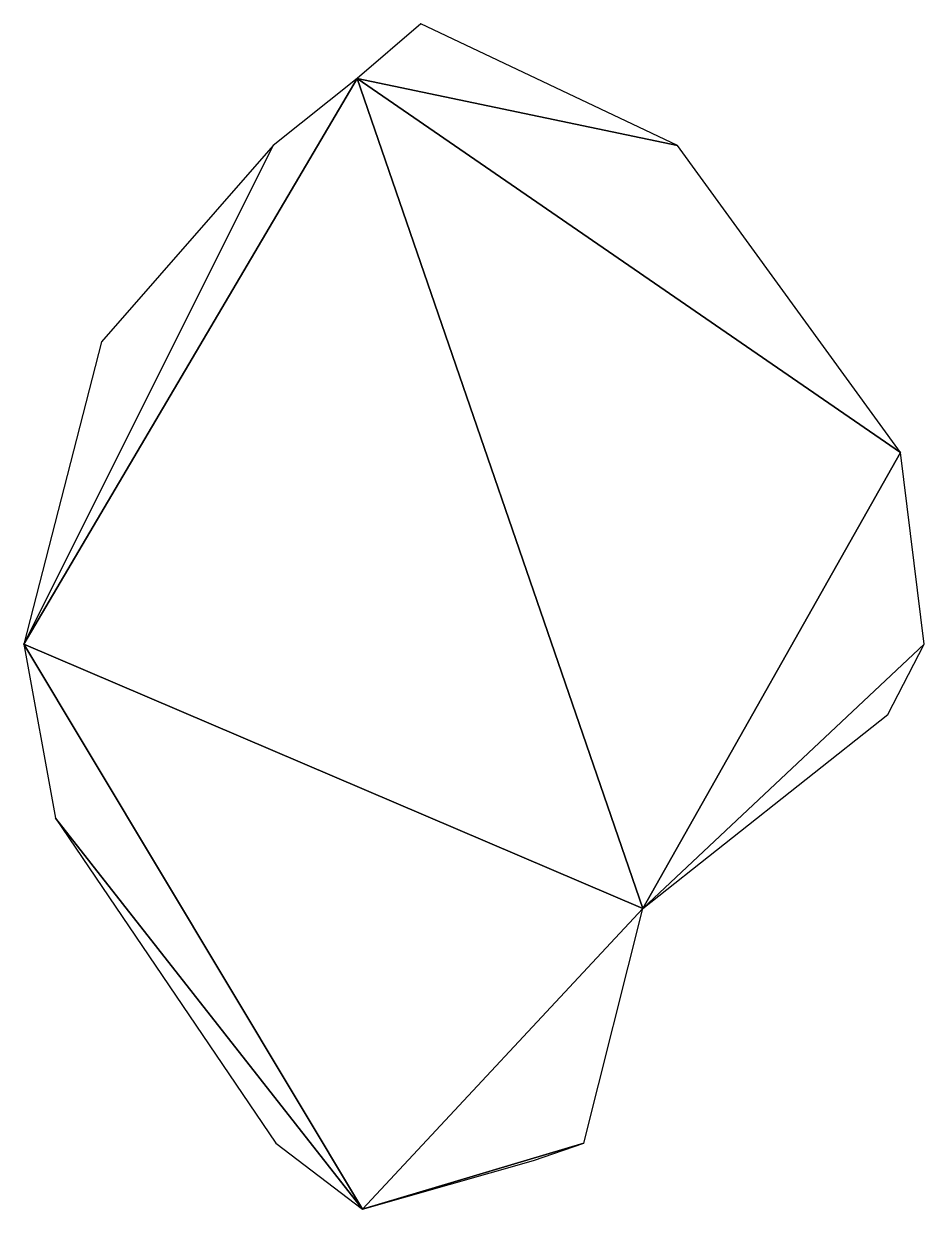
# Model space of a CAD drawing. Extents: x -42 to 62, y -15 to 45.
# Drawn here: x 27.632 to 29.053, y 43.192 to 45.063 of the extents above.
import ezdxf

# ---------------------------------------------------------------- set-up
doc = ezdxf.new("R2010")
doc.units = 0

msp = doc.modelspace()

# ---------------------------------------------------------------- linework, layer by layer
for points in [[(28.6637, 44.8706, 160), (28.2584, 45.063, 160), (28.1579, 44.9764, 160)], [(28.1579, 44.9764, 160), (28.0253, 44.8706, 160), (27.6316, 44.0835, 160)], [(28.1579, 44.9764, 160), (27.6316, 44.0835, 160), (28.6089, 43.6663, 160)], [(29.0158, 44.3862, 160), (28.6637, 44.8706, 160), (28.1579, 44.9764, 160)], [(28.6089, 43.6663, 160), (29.0158, 44.3862, 160), (28.1579, 44.9764, 160)], [(28.0253, 44.8706, 160), (27.7543, 44.5607, 160), (27.6316, 44.0835, 160)], [(28.6089, 43.6663, 160), (29.0533, 44.0835, 160), (29.0158, 44.3862, 160)], [(27.6316, 44.0835, 160), (27.6819, 43.8089, 160), (28.1665, 43.1918, 160)], [(27.6316, 44.0835, 160), (28.1665, 43.1918, 160), (28.6089, 43.6663, 160)], [(28.6089, 43.6663, 160), (28.9955, 43.9728, 160), (29.0533, 44.0835, 160)], [(27.6819, 43.8089, 160), (28.0298, 43.2963, 160), (28.1665, 43.1918, 160)], [(28.1665, 43.1918, 160), (28.5159, 43.2963, 160), (28.6089, 43.6663, 160)], [(28.1665, 43.1918, 160), (28.4361, 43.2688, 160), (28.5159, 43.2963, 160)]]:
    msp.add_3dface(points)

doc.saveas('drawing.dxf')
